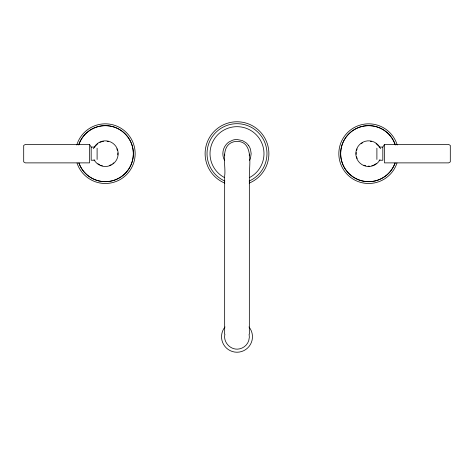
<?xml version="1.0" encoding="UTF-8"?>
<svg xmlns="http://www.w3.org/2000/svg" width="474" height="474" viewBox="0 0 474 474"><rect width="100%" height="100%" fill="white"/><g stroke="black" fill="none" stroke-linecap="round" stroke-linejoin="round"><path stroke-width="0.71" d="M249.342 333.945L249.342 175.895C249.241 165.302 254.171 139.866 235.406 141.442C218.994 144.137 226.311 165.23 224.658 175.895L224.658 333.945M117.783 154.885L117.836 152.936M356.164 154.382L356.217 152.432M224.901 334.206C222.904 342.578 231.188 350.849 239.554 348.858A12.365 12.365 0 0 0 248.755 340.599L249.348 337.198L249.099 334.206M249.235 155.371L249.342 154.097M356.495 150.702L357.112 148.954M379.117 160.242L382.82 160.242L382.82 147.076L384.467 144.44L448.653 144.44L450.3 145.429L450.3 161.889L448.653 162.878L384.467 162.878L384.467 144.44M95.221 146.27L97.804 143.658M112.865 163.666L113.76 162.843M361.135 143.658L362.77 142.627M374.087 164.946L376.196 163.666M109.607 165.432L111.23 164.691M99.913 142.372L101.632 141.744M371.794 165.782L373.518 165.153M102.206 141.536L103.474 141.317M368.126 166.173L369.305 166.125M89.533 144.44L25.347 144.44L23.7 145.429L23.7 161.889L25.347 162.878L89.533 162.878L89.533 144.44L91.18 147.076L91.18 160.242L94.883 160.242M91.18 147.076L94.883 147.076M379.117 147.076L382.82 147.076M370.413 141.317L371.622 141.489M107.094 141.323L108.321 141.501M100.63 165.213L102.378 165.829M363.943 165.207L365.679 165.823M97.946 163.773L99.522 164.703M376.054 143.551L378.69 146.152M224.51 160.336C221.82 155.419 222.454 148.972 226.051 144.677A14.137 14.137 0 0 1 229.126 141.892L232.888 140.108A14.137 14.137 0 0 1 236.988 139.498L242.41 140.571L245.982 142.71A14.137 14.137 0 0 1 248.732 145.779M356.543 156.787L357.171 158.506M116.829 148.812L117.457 150.531M224.658 154.097L224.765 155.371M376.895 148.184L376.895 159.465M97.105 148.184L97.105 159.465M379.988 159.708A12.839 12.839 0 0 1 360.204 163.311A12.839 12.839 0 0 1 361.188 143.225A12.839 12.839 0 0 1 380.527 148.747M395.008 163.086A27.978 27.978 0 0 1 351.815 175.996A27.978 27.978 0 0 1 352.372 130.919A27.978 27.978 0 0 1 395.233 144.884M396.993 163.015A29.832 29.832 0 0 1 350.896 177.62A29.832 29.832 0 0 1 351.489 129.272A29.832 29.832 0 0 1 397.212 145.003M395.067 163.103A28.043 28.043 0 0 1 351.779 176.044A28.043 28.043 0 0 1 352.336 130.865A28.043 28.043 0 0 1 395.292 144.866M93.473 148.747A12.839 12.839 0 0 1 112.812 143.225A12.839 12.839 0 0 1 113.796 163.311A12.839 12.839 0 0 1 94.012 159.708M78.767 144.884A27.978 27.978 0 0 1 121.628 130.919A27.978 27.978 0 0 1 122.185 175.996A27.978 27.978 0 0 1 78.992 163.086M76.788 145.003A29.832 29.832 0 0 1 122.511 129.272A29.832 29.832 0 0 1 123.104 177.62A29.832 29.832 0 0 1 77.007 163.015M78.708 144.866A28.043 28.043 0 0 1 121.664 130.865A28.043 28.043 0 0 1 122.221 176.044A28.043 28.043 0 0 1 78.933 163.103M248.957 326.941A15.47 15.47 0 0 1 247.576 348.052A15.47 15.47 0 0 1 226.424 348.052A15.47 15.47 0 0 1 225.043 326.941M224.279 177.466A26.994 26.994 0 0 1 216.138 136.536A26.994 26.994 0 0 1 257.862 136.536A26.994 26.994 0 0 1 249.721 177.466M248.767 145.785A13.9 13.9 0 0 1 250.55 149.547L251.161 153.647L250.556 157.759A14.19 14.19 0 0 1 249.496 160.325M224.794 183.118A31.888 31.888 0 0 1 211.7 134.249A31.888 31.888 0 0 1 262.3 134.249A31.888 31.888 0 0 1 249.206 183.118M224.854 181.062A29.975 29.975 0 0 1 213.371 135.22A29.975 29.975 0 0 1 260.629 135.22A29.975 29.975 0 0 1 249.146 181.062"/></g></svg>
